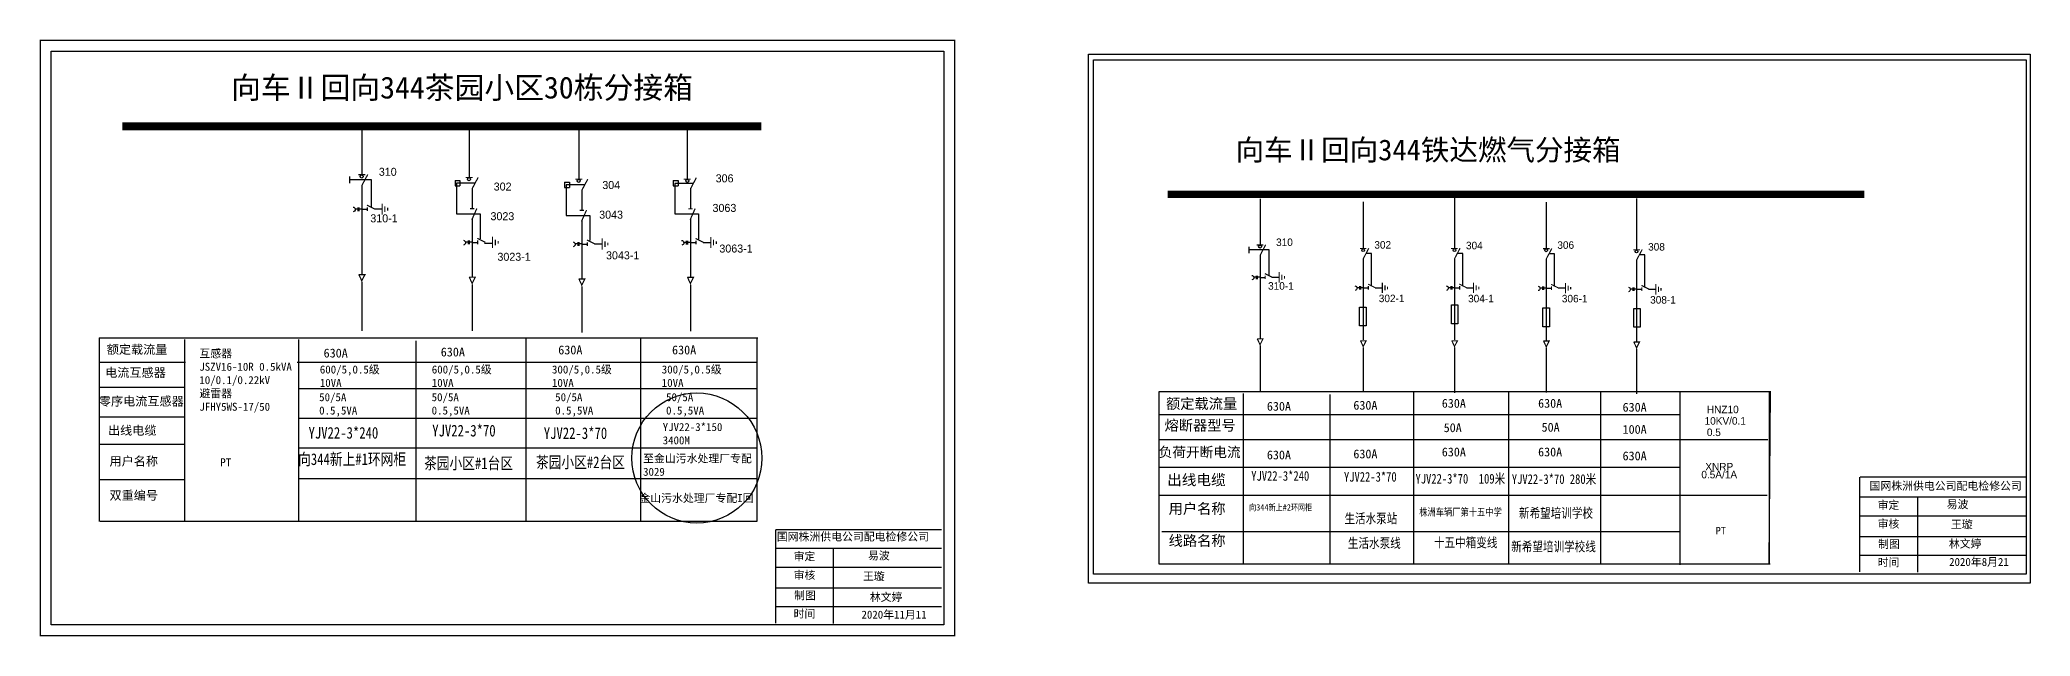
# Model space of a CAD drawing. Extents: x 613 to 1935, y 525 to 1195.
# Drawn here: x 1509.7 to 1782.9, y 792.6 to 874.4 of the extents above; entities that cross this region are included whole.
import ezdxf
from ezdxf.enums import TextEntityAlignment as Align

# ---------------------------------------------------------------- set-up
doc = ezdxf.new("R2010")
doc.units = 0
doc.header["$LTSCALE"] = 0.774411
doc.linetypes.add('ACAD_ISO02W100', pattern=[15, 12, -3])
doc.linetypes.add('CENTER', pattern=[50.8, 31.75, -6.35, 6.35, -6.35])
doc.layers.get('0').update_dxf_attribs({"linetype": 'CONTINUOUS'})
doc.styles.add('HZ', font='')
doc.styles.add('hztxt_txtstyle_0.00_0_0', font='simkai.ttf')
doc.styles.add('hztxt_txtstyle_1.80_0_0', font='', dxfattribs={"height": 1.8, "bigfont": 'hztxt.shx'})
doc.styles.add('hztxt_txtstyle_2.70_0_0', font='simkai.ttf', dxfattribs={"height": 2.7})
doc.styles.add('字体', font='', dxfattribs={"height": 2.5})
doc.styles.get('HZ').set_extended_font_data('SimSun')
doc.styles.get('hztxt_txtstyle_1.80_0_0').set_extended_font_data('hztxt')
doc.styles.get('字体').set_extended_font_data('SimSun')

# ---------------------------------------------------------------- blocks, each defined once
blk = doc.blocks.new('JD')
for points in [[(-2, 0.2), (-2, -0.2), (2, 0.2), (2, -0.2)], [(1, -1.2), (1, -0.8), (-1, -1.2), (-1, -0.8)], [(-0.5, -1.8), (-0.5, -2.2), (0.5, -1.8), (0.5, -2.2)]]:
    blk.add_trace(points)

msp = doc.modelspace()

# ---------------------------------------------------------------- linework, layer by layer
at = {"color": 0}
for p, q in [((1553.86, 862.66), (1553.86, 855.94)), ((1568.6, 862.29), (1568.6, 855.57)), ((1583.65, 862.06), (1583.65, 855.33)), ((1598.56, 862.06), (1598.56, 855.33)), ((1553.86, 854.44), (1553.86, 842.23)), ((1566.67, 855.14), (1567.33, 855.14)), ((1566.67, 855.14), (1566.67, 854.41)), ((1566.67, 854.41), (1567.33, 854.41)), ((1567.33, 855.14), (1567.33, 854.41)), ((1569.01, 854.03), (1569.01, 851.3)), ((1581.72, 854.91), (1582.38, 854.91)), ((1581.72, 854.91), (1581.72, 854.18)), ((1581.72, 854.18), (1582.38, 854.18)), ((1582.38, 854.91), (1582.38, 854.18)), ((1584.06, 853.8), (1584.06, 851.07)), ((1596.63, 855.12), (1597.29, 855.12)), ((1596.63, 855.12), (1596.63, 854.39)), ((1596.63, 854.39), (1597.29, 854.39)), ((1597.29, 855.12), (1597.29, 854.39)), ((1598.98, 854), (1598.98, 851.28)), ((1553.86, 851.2), (1554.62, 851.2)), ((1555.61, 851.22), (1556.65, 851.22)), ((1569.01, 849.94), (1569.01, 841.91)), ((1598.98, 849.92), (1598.98, 841.88)), ((1584.06, 849.71), (1584.06, 841.67)), ((1569.01, 846.64), (1569.77, 846.64)), ((1570.71, 846.55), (1571.74, 846.55)), ((1584.06, 846.41), (1584.82, 846.41)), ((1585.82, 846.43), (1586.85, 846.43)), ((1598.98, 846.62), (1599.74, 846.62)), ((1600.73, 846.64), (1601.76, 846.64)), ((1529.66, 830.16), (1517.88, 830.16)), ((1529.62, 826.7), (1517.84, 826.7)), ((1529.62, 822.62), (1517.84, 822.62)), ((1529.57, 818.89), (1517.8, 818.89)), ((1529.61, 814.04), (1517.84, 814.04))]:
    msp.add_line(p, q, dxfattribs=at)
at = {"color": 0, "linetype": 'ACAD_ISO02W100'}
for p, q in [((1569.34, 854.76), (1566.88, 854.76)), ((1566.88, 854.76), (1566.88, 850.57)), ((1584.39, 854.53), (1581.93, 854.53)), ((1581.93, 854.53), (1581.93, 850.34)), ((1599.31, 854.74), (1596.84, 854.74)), ((1596.84, 854.74), (1596.84, 850.55)), ((1566.88, 850.57), (1570.13, 850.57)), ((1570.13, 850.57), (1570.13, 847.11)), ((1581.93, 850.34), (1585.18, 850.34)), ((1585.18, 850.34), (1585.18, 846.88)), ((1596.84, 850.55), (1600.09, 850.55)), ((1600.09, 850.55), (1600.09, 847.09))]:
    msp.add_line(p, q, dxfattribs=at)
for p, q in [((1677.18, 852.6), (1677.18, 846.29)), ((1703.87, 852.86), (1703.87, 845.82)), ((1728.86, 852.68), (1728.86, 845.64)), ((1691.34, 852.2), (1691.34, 845.82)), ((1716.46, 852.16), (1716.46, 845.79)), ((1677.18, 844.88), (1677.18, 833.41)), ((1691.34, 844.41), (1691.34, 833.26)), ((1703.87, 844.41), (1703.87, 833.26)), ((1716.46, 844.38), (1716.46, 833.23)), ((1677.18, 841.83), (1677.89, 841.83)), ((1678.82, 841.85), (1679.79, 841.85)), ((1728.86, 844.23), (1728.86, 833.08)), ((1691.34, 840.39), (1692.05, 840.39)), ((1692.98, 840.41), (1693.96, 840.41)), ((1703.87, 840.39), (1704.58, 840.39)), ((1705.52, 840.41), (1706.49, 840.41)), ((1716.46, 840.36), (1717.18, 840.36)), ((1718.11, 840.38), (1719.08, 840.38)), ((1728.86, 840.21), (1729.58, 840.21)), ((1730.51, 840.23), (1731.48, 840.23))]:
    msp.add_line(p, q)
at = {"color": 0, "linetype": 'CENTER'}
for p, q in [((1553.87, 841.24), (1553.87, 834.49)), ((1569.02, 840.83), (1569.02, 834.49)), ((1584.07, 840.59), (1584.07, 834.25)), ((1598.98, 840.8), (1598.98, 834.46))]:
    msp.add_line(p, q, dxfattribs=at)
at = {"color": 0, "linetype": 'Continuous'}
for p, q in [((1517.82, 833.55), (1608.26, 833.55)), ((1517.86, 808.32), (1517.86, 833.55)), ((1576.41, 833.51), (1576.41, 808.32)), ((1592.14, 833.51), (1592.14, 808.32)), ((1608.08, 833.49), (1608.08, 808.3)), ((1529.55, 833.28), (1529.55, 808.32)), ((1545.18, 833.28), (1545.18, 808.32)), ((1561.29, 833.12), (1561.29, 808.34)), ((1544.99, 830.18), (1608.08, 830.18)), ((1545.18, 826.56), (1608.08, 826.56)), ((1545.18, 822.51), (1608.08, 822.51)), ((1545.18, 818.41), (1608.08, 818.41)), ((1545.18, 814.23), (1608.08, 814.23)), ((1608.08, 808.32), (1517.94, 808.32)), ((1610.7, 807.23), (1633.45, 807.23)), ((1610.7, 804.63), (1633.45, 804.63)), ((1618.6, 804.62), (1618.6, 794.3)), ((1610.7, 802.04), (1633.45, 802.04)), ((1610.7, 799.22), (1633.45, 799.22)), ((1610.7, 796.63), (1633.45, 796.63))]:
    msp.add_line(p, q, dxfattribs=at)
at = {"linetype": 'CENTER'}
for p, q in [((1677.18, 832.48), (1677.18, 826.14)), ((1691.34, 832.2), (1691.34, 826.07)), ((1703.87, 832.2), (1703.87, 826)), ((1716.47, 832.17), (1716.47, 826.04)), ((1728.87, 832.02), (1728.87, 825.82))]:
    msp.add_line(p, q, dxfattribs=at)
at = {"linetype": 'Continuous'}
for p, q in [((1663.33, 826.15), (1747.19, 826.15)), ((1663.33, 802.45), (1663.33, 826.15)), ((1674.88, 825.9), (1674.88, 802.45)), ((1686.78, 825.74), (1686.78, 802.46)), ((1698.23, 826.11), (1698.23, 802.45)), ((1711.29, 826.11), (1711.29, 802.45)), ((1723.9, 826.09), (1723.9, 802.44)), ((1734.83, 826.01), (1734.83, 802.36)), ((1747.19, 826.19), (1747.02, 802.48)), ((1747.05, 826.14), (1747.05, 802.43)), ((1663.33, 822.99), (1734.92, 822.99)), ((1663.33, 819.58), (1746.9, 819.58)), ((1663.33, 815.78), (1734.82, 815.78)), ((1663.33, 811.92), (1746.81, 811.92)), ((1759.52, 811.69), (1782.27, 811.69)), ((1767.42, 811.69), (1767.42, 801.35)), ((1759.52, 809.1), (1782.27, 809.1)), ((1663.71, 806.92), (1734.82, 806.92)), ((1759.52, 806.27), (1782.27, 806.27)), ((1759.52, 803.68), (1782.27, 803.68)), ((1747.19, 802.45), (1663.33, 802.45))]:
    msp.add_line(p, q, dxfattribs=at)
at = {"color": 0, "linetype": 'Continuous', "const_width": 0.182}
msp.add_lwpolyline([(1509.76, 874.36), (1635.24, 874.36), (1635.24, 792.66), (1509.76, 792.66)], close=True, dxfattribs=at)
at = {"color": 0, "linetype": 'Continuous'}
msp.add_lwpolyline([(1511.24, 872.88), (1633.77, 872.88), (1633.77, 794.13), (1511.24, 794.13)], close=True, dxfattribs=at)
at = {"linetype": 'Continuous'}
for points in [[(1653.63, 872.5), (1782.9, 872.5), (1782.9, 799.86), (1653.63, 799.86)], [(1654.31, 871.68), (1782.35, 871.68), (1782.35, 801.1), (1654.31, 801.1)], [(1690.85, 837.74), (1691.75, 837.74), (1691.75, 835.16), (1690.85, 835.16)], [(1703.44, 838.05), (1704.34, 838.05), (1704.34, 835.47), (1703.44, 835.47)], [(1716.01, 837.64), (1716.9, 837.64), (1716.9, 835.06), (1716.01, 835.06)], [(1728.47, 837.57), (1729.36, 837.57), (1729.36, 834.99), (1728.47, 834.99)]]:
    msp.add_lwpolyline(points, close=True, dxfattribs=at)
at = {"color": 0}
for points, const_width in [([(1521.02, 862.58), (1608.7, 862.58)], 1.1), ([(1553.38, 855.92), (1554.35, 855.92)], 0.165), ([(1553.86, 854.4), (1554.69, 855.96)], 0.165), ([(1568.12, 855.55), (1569.09, 855.55)], 0.165), ([(1569.01, 853.98), (1569.84, 855.55)], 0.165), ([(1583.17, 855.31), (1584.14, 855.31)], 0.165), ([(1584.06, 853.75), (1584.89, 855.31)], 0.165), ([(1598.07, 855.31), (1599.04, 855.31)], 0.165), ([(1598.98, 853.96), (1599.8, 855.52)], 0.165), ([(1554.58, 851.74), (1555.68, 851.2)], 0.165), ([(1554.62, 851.45), (1554.62, 850.94)], 0.165), ([(1568.72, 851.26), (1569.33, 851.26)], 0.165), ([(1568.98, 849.74), (1569.67, 851.3)], 0.165), ([(1583.77, 851.03), (1584.38, 851.03)], 0.165), ([(1584.03, 849.51), (1584.72, 851.06)], 0.165), ([(1598.68, 851.24), (1599.29, 851.24)], 0.165), ([(1598.94, 849.72), (1599.63, 851.27)], 0.165), ([(1569.73, 847.19), (1570.83, 846.64)], 0.165), ([(1584.78, 846.96), (1585.88, 846.41)], 0.165), ([(1599.69, 847.17), (1600.79, 846.62)], 0.165), ([(1569.77, 846.9), (1569.77, 846.39)], 0.165), ([(1584.82, 846.66), (1584.82, 846.16)], 0.165), ([(1599.74, 846.87), (1599.74, 846.37)], 0.165), ([(1553.46, 842.2), (1554.3, 842.2), (1553.87, 841.35), (1553.47, 842.22)], 0.165), ([(1568.61, 841.86), (1569.45, 841.86), (1569.02, 841.01), (1568.62, 841.87)], 0.165), ([(1583.66, 841.62), (1584.5, 841.62), (1584.07, 840.77), (1583.67, 841.64)], 0.165), ([(1598.57, 841.83), (1599.41, 841.83), (1598.98, 840.98), (1598.58, 841.85)], 0.165)]:
    msp.add_lwpolyline(points, dxfattribs=dict(at, const_width=const_width))
for points in [[(1552.2, 855.67), (1552.2, 854.75)], [(1553.31, 851.2), (1552.96, 851.2)], [(1553.31, 851.44), (1553.31, 850.93)], [(1553.46, 851.44), (1553.46, 850.93)], [(1553.86, 851.2), (1553.46, 851.2)], [(1568.46, 846.65), (1568.11, 846.65)], [(1568.46, 846.88), (1568.46, 846.38)], [(1568.61, 846.88), (1568.61, 846.38)], [(1569.01, 846.65), (1568.61, 846.65)], [(1583.51, 846.42), (1583.16, 846.42)], [(1583.51, 846.65), (1583.51, 846.15)], [(1583.66, 846.65), (1583.66, 846.15)], [(1584.06, 846.42), (1583.66, 846.42)], [(1598.42, 846.63), (1598.07, 846.63)], [(1598.42, 846.86), (1598.42, 846.36)], [(1598.58, 846.86), (1598.58, 846.36)], [(1598.97, 846.63), (1598.58, 846.63)]]:
    msp.add_lwpolyline(points, dxfattribs=at)
at = {"color": 0, "linetype": 'ACAD_ISO02W100'}
msp.add_lwpolyline([(1555.21, 851.45), (1555.21, 855.21), (1552.2, 855.21)], dxfattribs=at)
for points, const_width in [([(1664.49, 853.23), (1760.13, 853.23)], 1.03), ([(1676.72, 846.27), (1677.63, 846.27)], 0.155), ([(1677.18, 844.84), (1677.95, 846.31)], 0.155), ([(1690.88, 845.8), (1691.79, 845.8)], 0.155), ([(1691.34, 844.37), (1692.11, 845.84)], 0.155), ([(1703.41, 845.8), (1704.33, 845.8)], 0.155), ([(1703.87, 844.37), (1704.64, 845.84)], 0.155), ([(1716.01, 845.77), (1716.92, 845.77)], 0.155), ([(1716.46, 844.34), (1717.24, 845.81)], 0.155), ([(1728.41, 845.62), (1729.32, 845.62)], 0.155), ([(1728.86, 844.19), (1729.64, 845.66)], 0.155), ([(1677.85, 842.35), (1678.88, 841.83)], 0.155), ([(1677.89, 842.07), (1677.89, 841.6)], 0.155), ([(1692.01, 840.91), (1693.04, 840.39)], 0.155), ([(1692.05, 840.63), (1692.05, 840.16)], 0.155), ([(1704.54, 840.91), (1705.58, 840.39)], 0.155), ([(1704.58, 840.63), (1704.58, 840.16)], 0.155), ([(1717.14, 840.88), (1718.17, 840.36)], 0.155), ([(1717.18, 840.6), (1717.18, 840.12)], 0.155), ([(1729.54, 840.73), (1730.57, 840.21)], 0.155), ([(1729.58, 840.45), (1729.58, 839.97)], 0.155), ([(1676.79, 833.39), (1677.58, 833.39), (1677.18, 832.59), (1676.8, 833.4)], 0.155), ([(1690.96, 833.13), (1691.74, 833.13), (1691.34, 832.34), (1690.97, 833.15)], 0.155), ([(1703.49, 833.13), (1704.28, 833.13), (1703.87, 832.34), (1703.5, 833.15)], 0.155), ([(1716.08, 833.1), (1716.87, 833.1), (1716.47, 832.3), (1716.09, 833.12)], 0.155), ([(1728.48, 832.95), (1729.27, 832.95), (1728.87, 832.15), (1728.49, 832.96)], 0.155)]:
    msp.add_lwpolyline(points, dxfattribs=dict(const_width=const_width))
at = {"color": 0}
for points in [[(1552.67, 851.49, -0.877934), (1552.68, 850.82)], [(1567.82, 846.93, -0.877934), (1567.83, 846.27)], [(1582.87, 846.7, -0.877934), (1582.88, 846.03)], [(1597.78, 846.91, -0.877934), (1597.79, 846.24)]]:
    msp.add_lwpolyline(points, format="xyb", dxfattribs=at)
for points in [[(1675.62, 846.03), (1675.62, 845.17)], [(1676.65, 841.84), (1676.33, 841.84)], [(1676.65, 842.06), (1676.65, 841.59)], [(1676.8, 842.06), (1676.8, 841.59)], [(1677.17, 841.84), (1676.8, 841.84)], [(1690.82, 840.4), (1690.49, 840.4)], [(1690.82, 840.62), (1690.82, 840.15)], [(1690.96, 840.62), (1690.96, 840.15)], [(1691.34, 840.4), (1690.96, 840.4)], [(1703.35, 840.4), (1703.02, 840.4)], [(1703.35, 840.62), (1703.35, 840.15)], [(1703.49, 840.62), (1703.49, 840.15)], [(1703.87, 840.4), (1703.49, 840.4)], [(1715.94, 840.37), (1715.62, 840.37)], [(1715.94, 840.59), (1715.94, 840.12)], [(1716.09, 840.59), (1716.09, 840.12)], [(1716.46, 840.37), (1716.09, 840.37)], [(1728.34, 840.22), (1728.02, 840.22)], [(1728.34, 840.44), (1728.34, 839.97)], [(1728.49, 840.44), (1728.49, 839.97)], [(1728.86, 840.22), (1728.49, 840.22)]]:
    msp.add_lwpolyline(points)
at = {"linetype": 'ACAD_ISO02W100'}
for points in [[(1678.44, 842.08), (1678.44, 845.6), (1675.62, 845.6)], [(1692.49, 840.62), (1692.49, 845.09), (1691.72, 845.09)], [(1705.02, 840.62), (1705.02, 845.09), (1704.25, 845.09)], [(1717.61, 840.59), (1717.61, 845.06), (1716.84, 845.06)], [(1730.01, 840.44), (1730.01, 844.91), (1729.24, 844.91)]]:
    msp.add_lwpolyline(points, dxfattribs=at)
for points in [[(1676.05, 842.11, -0.877934), (1676.06, 841.48)], [(1690.21, 840.67, -0.877934), (1690.23, 840.04)], [(1702.74, 840.67, -0.877934), (1702.76, 840.04)], [(1715.34, 840.63, -0.877934), (1715.35, 840.01)], [(1727.74, 840.48, -0.877934), (1727.75, 839.86)]]:
    msp.add_lwpolyline(points, format="xyb")
at = {"linetype": 'Continuous', "const_width": 0.182}
for points in [[(1759.5, 814.43), (1759.5, 801.39)], [(1759.52, 814.43), (1782.27, 814.43)]]:
    msp.add_lwpolyline(points, dxfattribs=at)
at = {"color": 0, "linetype": 'Continuous', "const_width": 0.182}
msp.add_lwpolyline([(1610.7, 807.19), (1610.69, 794.34)], dxfattribs=at)
at = {"color": 0}
for centre in [(1553.86, 855.68), (1568.6, 855.31), (1583.65, 855.08), (1598.56, 855.08)]:
    msp.add_circle(centre, 0.211, dxfattribs=at)
for centre in [(1677.18, 846.05), (1691.34, 845.58), (1703.87, 845.58), (1716.46, 845.55), (1728.86, 845.4)]:
    msp.add_circle(centre, 0.198)
at = {"color": 1, "linetype": 'Continuous'}
msp.add_circle((1599.87, 817.03), 8.93, dxfattribs=at)

# ---------------------------------------------------------------- block references
at = {"color": 0, "xscale": 0.3844120780054254, "yscale": 0.3844120780054254, "zscale": 0.3844120780054647, "rotation": 90}
for p in [(1556.66, 851.19), (1571.82, 846.63), (1586.87, 846.4), (1601.78, 846.61)]:
    msp.add_blockref('JD', p, dxfattribs=at)
at = {"xscale": 0.3611214716016775, "yscale": 0.3611214716016775, "zscale": 0.3611214716017123, "rotation": 90}
for p in [(1679.81, 841.83), (1693.97, 840.39), (1706.5, 840.39), (1719.1, 840.35), (1731.5, 840.2)]:
    msp.add_blockref('JD', p, dxfattribs=at)

# ---------------------------------------------------------------- texts
at = {"color": 0, "style": 'hztxt_txtstyle_1.80_0_0'}
for s, p in [('310', (1556.21, 855.78)), ('306', (1602.45, 854.88)), ('302', (1571.98, 853.75)), ('304', (1586.89, 853.96)), ('310-1', (1555.04, 849.39)), ('3023', (1571.54, 849.68)), ('3043', (1586.46, 849.89)), ('3063', (1602.02, 850.82)), ('3023-1', (1572.49, 844.11)), ('3043-1', (1587.4, 844.31)), ('3063-1', (1602.96, 845.24))]:
    msp.add_text(s, height=1.098, dxfattribs=at).set_placement(p)
at = {"style": 'hztxt_txtstyle_1.80_0_0'}
for s, p in [('310', (1679.38, 846.14)), ('302', (1692.87, 845.78)), ('304', (1705.45, 845.69)), ('306', (1717.99, 845.75)), ('308', (1730.45, 845.51)), ('310-1', (1678.28, 840.14)), ('302-1', (1693.48, 838.43)), ('304-1', (1705.74, 838.41)), ('306-1', (1718.61, 838.4)), ('308-1', (1730.73, 838.23)), ('10KV/0.1', (1738.2, 821.61)), ('HNZ10', (1738.52, 823.18)), ('0.5', (1738.52, 820.04)), ('0.5A/1A', (1737.76, 814.24)), ('XNRP', (1738.3, 815.32))]:
    msp.add_text(s, height=1.032, dxfattribs=at).set_placement(p)
at = {"color": 0, "style": 'HZ', "width": 0.8}
for s, height, p in [('YJV22-3*240', 1.5997, (1546.56, 819.69)), ('YJV22-3*70', 1.6, (1563.54, 819.99)), ('YJV22-3*70', 1.6, (1578.85, 819.64)), ('向344新上#1环网柜', 1.5997, (1545.13, 816.07)), ('茶园小区#1台区', 1.6, (1562.42, 815.51)), ('茶园小区#2台区', 1.6, (1577.78, 815.65)), ('YJV22-3*240', 1.3304, (1675.97, 813.91)), ('YJV22-3*70', 1.33, (1688.7, 813.78)), ('YJV22-3*70  109米', 1.3304, (1698.52, 813.52)), ('YJV22-3*70 280米', 1.3304, (1711.74, 813.47)), ('向344新上#2环网柜', 0.8665, (1675.68, 809.82)), ('生活水泵站', 1.33, (1688.77, 808.07)), ('株洲车辆厂第十五中学', 1.011, (1699.04, 809.11)), ('新希望培训学校', 1.33, (1712.73, 808.82)), ('生活水泵线', 1.33, (1689.24, 804.69)), ('新希望培训学校线', 1.33, (1711.67, 804.21))]:
    msp.add_text(s, height=height, dxfattribs=at).set_placement(p)
msp.add_text('十五中箱变线', height=1.33, dxfattribs=at).set_placement((1705.41, 804.77), align=Align.CENTER)
at = {"color": 0, "linetype": 'Continuous', "attachment_point": 1}
for s, insert, char_height, width, style in [('向车Ⅱ回向344茶园小区30栋分接箱', (1535.93, 869.39), 3, 85.7498, '字体'), ('{\\fSimSun|b0|i0|c134|p2;额定载流量}', (1518.86, 832.55), 1.2204, 19.6738, 'hztxt_txtstyle_2.70_0_0'), ('\\A1;{\\fSimSun|b0|i0|c134|p2;互感器\\PJSZV16-10R 0.5kVA\\P10/0.1/0.22kV\\P避雷器\\PJFHY5WS-17/50}', (1531.57, 831.94), 1.0983, 20.2524, 'hztxt_txtstyle_2.70_0_0'), ('{\\fSimSun|b0|i0|c134|p2;630A}', (1548.63, 832.05), 1.2204, 19.6738, 'hztxt_txtstyle_2.70_0_0'), ('{\\fSimSun|b0|i0|c134|p2;630A}', (1564.71, 832.2), 1.2204, 19.6738, 'hztxt_txtstyle_2.70_0_0'), ('{\\fSimSun|b0|i0|c134|p2;630A}', (1580.84, 832.48), 1.2204, 19.6738, 'hztxt_txtstyle_2.70_0_0'), ('{\\fSimSun|b0|i0|c134|p2;630A}', (1596.46, 832.48), 1.2204, 19.6738, 'hztxt_txtstyle_2.70_0_0'), ('{\\fSimSun|b0|i0|c134|p2;电流互感器}', (1518.65, 829.38), 1.2204, 19.6738, 'hztxt_txtstyle_2.70_0_0'), ('\\A1;{\\fSimSun|b0|i0|c134|p2;600/5,0.5级\\P10VA}', (1548.11, 829.73), 1.0983, 20.2524, 'hztxt_txtstyle_2.70_0_0'), ('\\A1;{\\fSimSun|b0|i0|c134|p2;600/5,0.5级\\P10VA}', (1563.48, 829.73), 1.0983, 20.2524, 'hztxt_txtstyle_2.70_0_0'), ('\\A1;{\\fSimSun|b0|i0|c134|p2;300/5,0.5级\\P10VA}', (1579.98, 829.73), 1.0983, 20.2524, 'hztxt_txtstyle_2.70_0_0'), ('\\A1;{\\fSimSun|b0|i0|c134|p2;300/5,0.5级\\P10VA}', (1595.05, 829.73), 1.0983, 20.2524, 'hztxt_txtstyle_2.70_0_0'), ('{\\fSimSun|b0|i0|c134|p2;零序电流互感器}', (1517.78, 825.44), 1.2204, 19.6738, 'hztxt_txtstyle_2.70_0_0'), ('{\\fSimSun|b0|i0|c134|p2;50/5A\\P0.5,5VA}', (1548.02, 825.93), 1.0983, 19.6738, 'hztxt_txtstyle_2.70_0_0'), ('{\\fSimSun|b0|i0|c134|p2;50/5A\\P0.5,5VA}', (1563.46, 825.93), 1.0983, 19.6738, 'hztxt_txtstyle_2.70_0_0'), ('{\\fSimSun|b0|i0|c134|p2;50/5A\\P0.5,5VA}', (1580.42, 825.93), 1.0983, 19.6738, 'hztxt_txtstyle_2.70_0_0'), ('{\\fSimSun|b0|i0|c134|p2;50/5A\\P0.5,5VA}', (1595.64, 825.93), 1.0983, 19.6738, 'hztxt_txtstyle_2.70_0_0'), ('{\\fSimSun|b0|i0|c134|p2;出线电缆}', (1519.03, 821.44), 1.2204, 19.6738, 'hztxt_txtstyle_2.70_0_0'), ('YJV22-3*150\\P3400M', (1595.18, 821.83), 1.0944, 16.0081, '字体'), ('{\\fSimSun|b0|i0|c134|p2;用户名称}', (1519.24, 817.21), 1.2204, 19.6738, 'hztxt_txtstyle_2.70_0_0'), ('{\\fSimSun|b0|i0|c134|p2;PT}', (1534.44, 816.99), 1.1026, 8.5785, 'hztxt_txtstyle_0.00_0_0'), ('至金山污水处理厂专配3029', (1592.49, 817.51), 1.0944, 16.0081, '字体'), ('{\\fSimSun|b0|i0|c134|p2;双重编号}', (1519.24, 812.52), 1.2204, 19.6738, 'hztxt_txtstyle_2.70_0_0'), ('金山污水处理厂专配I回', (1591.98, 812.07), 1.0944, 16.0081, '字体'), ('国网株洲供电公司配电检修公司', (1610.84, 806.78), 1.0944, 29.9201, '字体'), ('\\f\uffbfﾬￌﾣﾤ_GB2312|b0|i0|c134|p49;审定', (1613.15, 804.07), 1.0944, 8.5588, '字体'), ('易波', (1623.36, 804.18), 1.094, 8.5588, '字体'), ('\\f\uffbfﾬￌﾣﾤ_GB2312|b0|i0|c134|p49;审核', (1613.15, 801.49), 1.0944, 8.5588, '字体'), ('王璇', (1622.67, 801.34), 1.094, 8.5588, '字体'), ('\\f\uffbfﾬￌﾣﾤ_GB2312|b0|i0|c134|p49;制图', (1613.21, 798.71), 1.0944, 8.5588, '字体'), ('林文婷', (1623.62, 798.48), 1.094, 8.5588, '字体'), ('\\f\uffbfﾬￌﾣﾤ_GB2312|b0|i0|c134|p49;时间', (1613.15, 796.2), 1.0944, 8.5588, '字体'), ('2020年11月11', (1622.47, 796.07), 1.094, 16.0081, '字体')]:
    msp.add_mtext(s, dxfattribs=dict(at, insert=insert, char_height=char_height, width=width, style=style))
at = {"insert": (1673.82, 860.77), "char_height": 2.8709, "width": 84.7741, "attachment_point": 1, "style": 'hztxt_txtstyle_2.70_0_0'}
msp.add_mtext('{\\fSimSun|b0|i0|c134|p2;向车Ⅱ回向344铁达燃气分接箱}', dxfattribs=at)
at = {"linetype": 'Continuous', "attachment_point": 1}
for s, insert, char_height, width, style in [('{\\fSimSun|b0|i0|c134|p2;额定载流量}', (1664.27, 825.21), 1.433, 11.0339, 'hztxt_txtstyle_0.00_0_0'), ('{\\fSimSun|b0|i0|c134|p2;熔断器型号}', (1664.07, 822.23), 1.433, 11.4443, 'hztxt_txtstyle_0.00_0_0'), ('{\\fSimSun|b0|i0|c134|p2;630A}', (1678.12, 824.74), 1.2149, 9.7693, 'hztxt_txtstyle_0.00_0_0'), ('{\\fSimSun|b0|i0|c134|p2;630A}', (1689.99, 824.88), 1.2149, 9.7693, 'hztxt_txtstyle_0.00_0_0'), ('{\\fSimSun|b0|i0|c134|p2;630A}', (1702.13, 825.15), 1.2149, 9.7693, 'hztxt_txtstyle_0.00_0_0'), ('{\\fSimSun|b0|i0|c134|p2;630A}', (1715.35, 825.15), 1.2149, 9.7693, 'hztxt_txtstyle_0.00_0_0'), ('{\\fSimSun|b0|i0|c134|p2;630A}', (1726.95, 824.61), 1.2149, 9.7693, 'hztxt_txtstyle_0.00_0_0'), ('{\\fSimSun|b0|i0|c134|p2;50A}', (1702.39, 821.8), 1.2149, 9.7693, 'hztxt_txtstyle_0.00_0_0'), ('{\\fSimSun|b0|i0|c134|p2;50A}', (1715.83, 821.86), 1.2149, 9.7693, 'hztxt_txtstyle_0.00_0_0'), ('{\\fSimSun|b0|i0|c134|p2;100A}', (1726.95, 821.57), 1.2149, 9.7693, 'hztxt_txtstyle_0.00_0_0'), ('{\\fSimSun|b0|i0|c134|p2;\\H0.96x;负荷开断电流}', (1663.26, 818.53), 1.433, 13.1035, 'hztxt_txtstyle_0.00_0_0'), ('{\\fSimSun|b0|i0|c134|p2;630A}', (1678.12, 818.06), 1.2149, 9.7693, 'hztxt_txtstyle_0.00_0_0'), ('{\\fSimSun|b0|i0|c134|p2;630A}', (1689.99, 818.2), 1.2149, 9.7693, 'hztxt_txtstyle_0.00_0_0'), ('{\\fSimSun|b0|i0|c134|p2;630A}', (1702.13, 818.47), 1.2149, 9.7693, 'hztxt_txtstyle_0.00_0_0'), ('{\\fSimSun|b0|i0|c134|p2;630A}', (1715.35, 818.47), 1.2149, 9.7693, 'hztxt_txtstyle_0.00_0_0'), ('{\\fSimSun|b0|i0|c134|p2;630A}', (1726.95, 817.93), 1.2149, 9.7693, 'hztxt_txtstyle_0.00_0_0'), ('{\\fSimSun|b0|i0|c134|p2;出线电缆}', (1664.43, 814.77), 1.4725, 10.0386, 'hztxt_txtstyle_0.00_0_0'), ('国网株洲供电公司配电检修公司', (1760.85, 813.75), 1.0945, 29.9242, '字体'), ('{\\fSimSun|b0|i0|c134|p2;用户名称}', (1664.63, 810.8), 1.433, 9.7693, 'hztxt_txtstyle_0.00_0_0'), ('审定', (1761.96, 811.12), 1.095, 8.5599, '字体'), ('{\\fSimSun|b0|i0|c134|p2;易波}', (1771.44, 811.22), 1.0945, 8.5599, '字体'), ('{\\fSimSun|b0|i0|c134|p2;线路名称}', (1664.63, 806.4), 1.433, 9.7693, 'hztxt_txtstyle_0.00_0_0'), ('{\\fSimSun|b0|i0|c134|p2;PT}', (1739.72, 807.57), 1.0358, 8.0587, 'hztxt_txtstyle_0.00_0_0'), ('审核', (1761.96, 808.54), 1.095, 8.5599, '字体'), ('{\\fSimSun|b0|i0|c134|p2;王璇}', (1772.02, 808.47), 1.0945, 12.0597, '字体'), ('制图', (1762.02, 805.76), 1.095, 8.5599, '字体'), ('时间', (1761.96, 803.25), 1.095, 8.5599, '字体'), ('{\\fSimSun|b0|i0|c134|p2;林文婷}', (1771.74, 805.81), 1.0945, 8.5599, '字体')]:
    msp.add_mtext(s, dxfattribs=dict(at, insert=insert, char_height=char_height, width=width, style=style))
at = {"color": 7, "linetype": 'Continuous', "true_color": 0xffffff, "insert": (1771.77, 803.31), "char_height": 1.095, "width": 8.5599, "attachment_point": 1, "style": '字体'}
msp.add_mtext('2020年8月21', dxfattribs=at)

doc.saveas('drawing.dxf')
